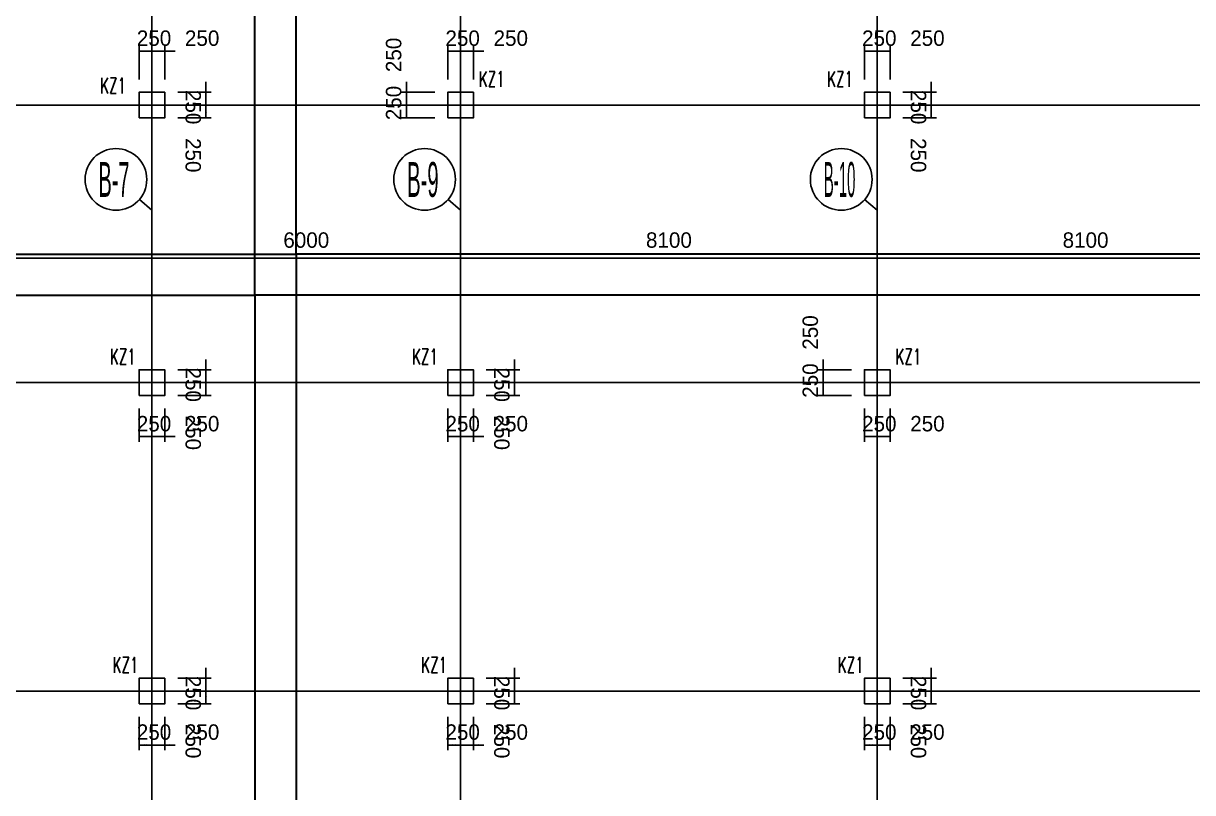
# Model space of a CAD drawing. Extents: x 387171 to 699106, y 11966 to 245688.
# Drawn here: x 530258 to 552989, y 136712 to 151678 of the extents above; entities that cross this region are included whole.
import ezdxf

# ---------------------------------------------------------------- set-up
doc = ezdxf.new("R2010")
doc.units = 0
doc.header["$LTSCALE"] = 100
doc.header["$MEASUREMENT"] = 0
for name, color, linetype in [('COLU', 7, 'Continuous'), ('DIM', 3, 'Continuous'), ('DOTE', 253, 'Continuous'), ('h后浇带', 51, 'Continuous'), ('L-AXIS', 3, 'Continuous'), ('NUM', 7, 'Continuous')]:
    doc.layers.add(name, color=color, linetype=linetype)
doc.styles.add('hztxt', font='hztxt')
doc.styles.get("Standard").update_dxf_attribs({"font": 'standard'})
doc.dimstyles.get("Standard").update_dxf_attribs({"dimtxt": 300, "dimasz": 100, "dimexe": 100, "dimexo": 250, "dimgap": 100, "dimtad": 0, "dimtoh": 1, "dimdec": 0, "dimdsep": 46, "dimcen": 0.09, "dimclrt": 7, "dimadec": 0, "dimazin": 0, "dimtfac": 1, "dimtdec": 4, "dimtofl": 0, "dimtmove": 0, "dimatfit": 3, "dimfxl": 1, "dimtolj": 1, "dimtzin": 0, "dimarcsym": 0})

# ---------------------------------------------------------------- blocks, each defined once
blk = doc.blocks.new('_AXISO')
blk.add_circle((0, 0), 0.5)
blk = doc.blocks.new('*D3218')
at = {"layer": 'L-AXIS', "color": 0, "linetype": 'ByBlock', "lineweight": -2}
for p, q in [((538758, 146608), (538758, 147210)), ((538758, 147110), (546858, 147110)), ((546858, 146608), (546858, 147210))]:
    blk.add_line(p, q, dxfattribs=at)
for points in [[(538758, 147110), (538858, 147126), (538858, 147093)], [(546858, 147110), (546758, 147093), (546758, 147126)]]:
    blk.add_solid(points, dxfattribs=at)
at = {"layer": 'L-AXIS', "color": 7, "linetype": 'Continuous', "lineweight": -2, "insert": (542808, 147460), "char_height": 300, "width": 775, "attachment_point": 5, "style": 'hztxt'}
blk.add_mtext('8100', dxfattribs=at)
blk = doc.blocks.new('*D1190')
at = {"layer": 'L-AXIS', "color": 0, "linetype": 'ByBlock', "lineweight": -2}
for p, q in [((524658, 146608), (524658, 147210)), ((524658, 147110), (532758, 147110)), ((532758, 146608), (532758, 147210))]:
    blk.add_line(p, q, dxfattribs=at)
for points in [[(524658, 147110), (524758, 147126), (524758, 147093)], [(532758, 147110), (532658, 147093), (532658, 147126)]]:
    blk.add_solid(points, dxfattribs=at)
at = {"layer": 'L-AXIS', "color": 7, "linetype": 'Continuous', "lineweight": -2, "insert": (528708, 147460), "char_height": 300, "width": 775, "attachment_point": 5, "style": 'hztxt'}
blk.add_mtext('8100', dxfattribs=at)
blk = doc.blocks.new('*D1430')
at = {"layer": 'L-AXIS', "color": 0, "linetype": 'ByBlock', "lineweight": -2}
for p, q in [((532758, 146608), (532758, 147210)), ((532758, 147110), (538758, 147110)), ((538758, 146608), (538758, 147210))]:
    blk.add_line(p, q, dxfattribs=at)
for points in [[(532758, 147110), (532858, 147126), (532858, 147093)], [(538758, 147110), (538658, 147093), (538658, 147126)]]:
    blk.add_solid(points, dxfattribs=at)
at = {"layer": 'L-AXIS', "color": 7, "linetype": 'Continuous', "lineweight": -2, "insert": (535758, 147460), "char_height": 300, "width": 770, "attachment_point": 5, "style": 'hztxt'}
blk.add_mtext('6000', dxfattribs=at)
blk = doc.blocks.new('*D3388')
at = {"layer": 'L-AXIS', "color": 0, "linetype": 'ByBlock', "lineweight": -2}
for p, q in [((546858, 146608), (546858, 147210)), ((546858, 147110), (554958, 147110)), ((554958, 146608), (554958, 147210))]:
    blk.add_line(p, q, dxfattribs=at)
for points in [[(546858, 147110), (546958, 147126), (546958, 147093)], [(554958, 147110), (554858, 147093), (554858, 147126)]]:
    blk.add_solid(points, dxfattribs=at)
at = {"layer": 'L-AXIS', "color": 7, "linetype": 'Continuous', "lineweight": -2, "insert": (550908, 147460), "char_height": 300, "width": 775, "attachment_point": 5, "style": 'hztxt'}
blk.add_mtext('8100', dxfattribs=at)
blk = doc.blocks.new('*D291')
at = {"layer": 'DIM', "color": 0, "linetype": 'ByBlock', "lineweight": -2}
for p, q in [((532508, 150588), (532508, 151238)), ((532758, 150588), (532758, 151238)), ((532508, 151138), (532758, 151138))]:
    blk.add_line(p, q, dxfattribs=at)
for points in [[(532508, 151138), (532608, 151155), (532608, 151121)], [(532758, 151138), (532658, 151121), (532658, 151155)]]:
    blk.add_solid(points, dxfattribs=at)
at = {"layer": 'DIM', "color": 7, "linetype": 'Continuous', "lineweight": -2, "insert": (532798, 151388), "char_height": 300, "width": 566.67, "attachment_point": 5, "style": 'hztxt'}
blk.add_mtext('250', dxfattribs=at)
blk = doc.blocks.new('*D758')
at = {"layer": 'DIM', "color": 0, "linetype": 'ByBlock', "lineweight": -2}
for p, q in [((532758, 150588), (532758, 151238)), ((533008, 150588), (533008, 151238)), ((532558, 151138), (533208, 151138))]:
    blk.add_line(p, q, dxfattribs=at)
for points in [[(532758, 151138), (532658, 151121), (532658, 151155)], [(533008, 151138), (533108, 151155), (533108, 151121)]]:
    blk.add_solid(points, dxfattribs=at)
at = {"layer": 'DIM', "color": 7, "linetype": 'Continuous', "lineweight": -2, "insert": (533734, 151388), "char_height": 300, "width": 566.67, "attachment_point": 5, "style": 'hztxt'}
blk.add_mtext('250', dxfattribs=at)
blk = doc.blocks.new('*D1022')
at = {"layer": 'DIM', "color": 0, "linetype": 'ByBlock', "lineweight": -2}
for p, q in [((533258, 150088), (533908, 150088)), ((533808, 149838), (533808, 150088)), ((533258, 149838), (533908, 149838))]:
    blk.add_line(p, q, dxfattribs=at)
for points in [[(533808, 150088), (533825, 149988), (533791, 149988)], [(533808, 149838), (533791, 149938), (533825, 149938)]]:
    blk.add_solid(points, dxfattribs=at)
at = {"layer": 'DIM', "color": 7, "linetype": 'Continuous', "lineweight": -2, "insert": (533558, 149112), "char_height": 300, "width": 566.67, "attachment_point": 5, "rotation": 270, "style": 'hztxt'}
blk.add_mtext('250', dxfattribs=at)
blk = doc.blocks.new('*D3430')
at = {"layer": 'DIM', "color": 0, "linetype": 'ByBlock', "lineweight": -2}
for p, q in [((533808, 149888), (533808, 150538)), ((533258, 150338), (533908, 150338)), ((533258, 150088), (533908, 150088))]:
    blk.add_line(p, q, dxfattribs=at)
for points in [[(533808, 150338), (533791, 150438), (533825, 150438)], [(533808, 150088), (533825, 149988), (533791, 149988)]]:
    blk.add_solid(points, dxfattribs=at)
at = {"layer": 'DIM', "color": 7, "linetype": 'Continuous', "lineweight": -2, "insert": (533558, 150048), "char_height": 300, "width": 566.67, "attachment_point": 5, "rotation": 270, "style": 'hztxt'}
blk.add_mtext('250', dxfattribs=at)
blk = doc.blocks.new('*D777')
at = {"layer": 'DIM', "color": 0, "linetype": 'ByBlock', "lineweight": -2}
for p, q in [((532508, 144188), (532508, 143538)), ((532758, 144188), (532758, 143538)), ((532508, 143638), (532758, 143638))]:
    blk.add_line(p, q, dxfattribs=at)
for points in [[(532508, 143638), (532608, 143655), (532608, 143621)], [(532758, 143638), (532658, 143621), (532658, 143655)]]:
    blk.add_solid(points, dxfattribs=at)
at = {"layer": 'DIM', "color": 7, "linetype": 'Continuous', "lineweight": -2, "insert": (532798, 143888), "char_height": 300, "width": 566.67, "attachment_point": 5, "style": 'hztxt'}
blk.add_mtext('250', dxfattribs=at)
blk = doc.blocks.new('*D1004')
at = {"layer": 'DIM', "color": 0, "linetype": 'ByBlock', "lineweight": -2}
for p, q in [((532758, 144188), (532758, 143538)), ((533008, 144188), (533008, 143538)), ((532558, 143638), (533208, 143638))]:
    blk.add_line(p, q, dxfattribs=at)
for points in [[(532758, 143638), (532658, 143621), (532658, 143655)], [(533008, 143638), (533108, 143655), (533108, 143621)]]:
    blk.add_solid(points, dxfattribs=at)
at = {"layer": 'DIM', "color": 7, "linetype": 'Continuous', "lineweight": -2, "insert": (533734, 143888), "char_height": 300, "width": 566.67, "attachment_point": 5, "style": 'hztxt'}
blk.add_mtext('250', dxfattribs=at)
blk = doc.blocks.new('*D3458')
at = {"layer": 'DIM', "color": 0, "linetype": 'ByBlock', "lineweight": -2}
for p, q in [((533258, 144688), (533908, 144688)), ((533808, 144438), (533808, 144688)), ((533258, 144438), (533908, 144438))]:
    blk.add_line(p, q, dxfattribs=at)
for points in [[(533808, 144688), (533825, 144588), (533791, 144588)], [(533808, 144438), (533791, 144538), (533825, 144538)]]:
    blk.add_solid(points, dxfattribs=at)
at = {"layer": 'DIM', "color": 7, "linetype": 'Continuous', "lineweight": -2, "insert": (533558, 143712), "char_height": 300, "width": 566.67, "attachment_point": 5, "rotation": 270, "style": 'hztxt'}
blk.add_mtext('250', dxfattribs=at)
blk = doc.blocks.new('*D3408')
at = {"layer": 'DIM', "color": 0, "linetype": 'ByBlock', "lineweight": -2}
for p, q in [((533808, 144488), (533808, 145138)), ((533258, 144938), (533908, 144938)), ((533258, 144688), (533908, 144688))]:
    blk.add_line(p, q, dxfattribs=at)
for points in [[(533808, 144938), (533791, 145038), (533825, 145038)], [(533808, 144688), (533825, 144588), (533791, 144588)]]:
    blk.add_solid(points, dxfattribs=at)
at = {"layer": 'DIM', "color": 7, "linetype": 'Continuous', "lineweight": -2, "insert": (533558, 144648), "char_height": 300, "width": 566.67, "attachment_point": 5, "rotation": 270, "style": 'hztxt'}
blk.add_mtext('250', dxfattribs=at)
blk = doc.blocks.new('*D2202')
at = {"layer": 'DIM', "color": 0, "linetype": 'ByBlock', "lineweight": -2}
for p, q in [((532508, 138188), (532508, 137538)), ((532758, 138188), (532758, 137538)), ((532508, 137638), (532758, 137638))]:
    blk.add_line(p, q, dxfattribs=at)
for points in [[(532508, 137638), (532608, 137655), (532608, 137621)], [(532758, 137638), (532658, 137621), (532658, 137655)]]:
    blk.add_solid(points, dxfattribs=at)
at = {"layer": 'DIM', "color": 7, "linetype": 'Continuous', "lineweight": -2, "insert": (532798, 137888), "char_height": 300, "width": 566.67, "attachment_point": 5, "style": 'hztxt'}
blk.add_mtext('250', dxfattribs=at)
blk = doc.blocks.new('*D2432')
at = {"layer": 'DIM', "color": 0, "linetype": 'ByBlock', "lineweight": -2}
for p, q in [((532758, 138188), (532758, 137538)), ((533008, 138188), (533008, 137538)), ((532558, 137638), (533208, 137638))]:
    blk.add_line(p, q, dxfattribs=at)
for points in [[(532758, 137638), (532658, 137621), (532658, 137655)], [(533008, 137638), (533108, 137655), (533108, 137621)]]:
    blk.add_solid(points, dxfattribs=at)
at = {"layer": 'DIM', "color": 7, "linetype": 'Continuous', "lineweight": -2, "insert": (533734, 137888), "char_height": 300, "width": 566.67, "attachment_point": 5, "style": 'hztxt'}
blk.add_mtext('250', dxfattribs=at)
blk = doc.blocks.new('*D2378')
at = {"layer": 'DIM', "color": 0, "linetype": 'ByBlock', "lineweight": -2}
for p, q in [((533258, 138688), (533908, 138688)), ((533808, 138438), (533808, 138688)), ((533258, 138438), (533908, 138438))]:
    blk.add_line(p, q, dxfattribs=at)
for points in [[(533808, 138688), (533825, 138588), (533791, 138588)], [(533808, 138438), (533791, 138538), (533825, 138538)]]:
    blk.add_solid(points, dxfattribs=at)
at = {"layer": 'DIM', "color": 7, "linetype": 'Continuous', "lineweight": -2, "insert": (533558, 137712), "char_height": 300, "width": 566.67, "attachment_point": 5, "rotation": 270, "style": 'hztxt'}
blk.add_mtext('250', dxfattribs=at)
blk = doc.blocks.new('*D2611')
at = {"layer": 'DIM', "color": 0, "linetype": 'ByBlock', "lineweight": -2}
for p, q in [((533808, 138488), (533808, 139138)), ((533258, 138938), (533908, 138938)), ((533258, 138688), (533908, 138688))]:
    blk.add_line(p, q, dxfattribs=at)
for points in [[(533808, 138938), (533791, 139038), (533825, 139038)], [(533808, 138688), (533825, 138588), (533791, 138588)]]:
    blk.add_solid(points, dxfattribs=at)
at = {"layer": 'DIM', "color": 7, "linetype": 'Continuous', "lineweight": -2, "insert": (533558, 138648), "char_height": 300, "width": 566.67, "attachment_point": 5, "rotation": 270, "style": 'hztxt'}
blk.add_mtext('250', dxfattribs=at)
blk = doc.blocks.new('*D2876')
at = {"layer": 'DIM', "color": 0, "linetype": 'ByBlock', "lineweight": -2}
for p, q in [((537708, 150538), (537708, 149888)), ((538258, 150338), (537608, 150338)), ((538258, 150088), (537608, 150088))]:
    blk.add_line(p, q, dxfattribs=at)
for points in [[(537708, 150338), (537691, 150438), (537725, 150438)], [(537708, 150088), (537725, 149988), (537691, 149988)]]:
    blk.add_solid(points, dxfattribs=at)
at = {"layer": 'DIM', "color": 7, "linetype": 'Continuous', "lineweight": -2, "insert": (537458, 151064), "char_height": 300, "width": 566.67, "attachment_point": 5, "rotation": 90, "style": 'hztxt'}
blk.add_mtext('250', dxfattribs=at)
blk = doc.blocks.new('*D2823')
at = {"layer": 'DIM', "color": 0, "linetype": 'ByBlock', "lineweight": -2}
for p, q in [((538258, 150088), (537608, 150088)), ((537708, 150088), (537708, 149838)), ((538258, 149838), (537608, 149838))]:
    blk.add_line(p, q, dxfattribs=at)
for points in [[(537708, 150088), (537725, 149988), (537691, 149988)], [(537708, 149838), (537691, 149938), (537725, 149938)]]:
    blk.add_solid(points, dxfattribs=at)
at = {"layer": 'DIM', "color": 7, "linetype": 'Continuous', "lineweight": -2, "insert": (537458, 150128), "char_height": 300, "width": 566.67, "attachment_point": 5, "rotation": 90, "style": 'hztxt'}
blk.add_mtext('250', dxfattribs=at)
blk = doc.blocks.new('*D3072')
at = {"layer": 'DIM', "color": 0, "linetype": 'ByBlock', "lineweight": -2}
for p, q in [((538508, 150588), (538508, 151238)), ((538758, 150588), (538758, 151238)), ((538508, 151138), (538758, 151138))]:
    blk.add_line(p, q, dxfattribs=at)
for points in [[(538508, 151138), (538608, 151155), (538608, 151121)], [(538758, 151138), (538658, 151121), (538658, 151155)]]:
    blk.add_solid(points, dxfattribs=at)
at = {"layer": 'DIM', "color": 7, "linetype": 'Continuous', "lineweight": -2, "insert": (538798, 151388), "char_height": 300, "width": 566.67, "attachment_point": 5, "style": 'hztxt'}
blk.add_mtext('250', dxfattribs=at)
blk = doc.blocks.new('*D3263')
at = {"layer": 'DIM', "color": 0, "linetype": 'ByBlock', "lineweight": -2}
for p, q in [((538758, 150588), (538758, 151238)), ((539008, 150588), (539008, 151238)), ((538558, 151138), (539208, 151138))]:
    blk.add_line(p, q, dxfattribs=at)
for points in [[(538758, 151138), (538658, 151121), (538658, 151155)], [(539008, 151138), (539108, 151155), (539108, 151121)]]:
    blk.add_solid(points, dxfattribs=at)
at = {"layer": 'DIM', "color": 7, "linetype": 'Continuous', "lineweight": -2, "insert": (539734, 151388), "char_height": 300, "width": 566.67, "attachment_point": 5, "style": 'hztxt'}
blk.add_mtext('250', dxfattribs=at)
blk = doc.blocks.new('*D1589')
at = {"layer": 'DIM', "color": 0, "linetype": 'ByBlock', "lineweight": -2}
for p, q in [((546608, 150588), (546608, 151238)), ((546858, 150588), (546858, 151238)), ((546608, 151138), (546858, 151138))]:
    blk.add_line(p, q, dxfattribs=at)
for points in [[(546608, 151138), (546708, 151155), (546708, 151121)], [(546858, 151138), (546758, 151121), (546758, 151155)]]:
    blk.add_solid(points, dxfattribs=at)
at = {"layer": 'DIM', "color": 7, "linetype": 'Continuous', "lineweight": -2, "insert": (546898, 151388), "char_height": 300, "width": 566.67, "attachment_point": 5, "style": 'hztxt'}
blk.add_mtext('250', dxfattribs=at)
blk = doc.blocks.new('*D1819')
at = {"layer": 'DIM', "color": 0, "linetype": 'ByBlock', "lineweight": -2}
for p, q in [((546858, 150588), (546858, 151238)), ((547108, 150588), (547108, 151238)), ((546858, 151138), (547108, 151138))]:
    blk.add_line(p, q, dxfattribs=at)
for points in [[(546858, 151138), (546958, 151155), (546958, 151121)], [(547108, 151138), (547008, 151121), (547008, 151155)]]:
    blk.add_solid(points, dxfattribs=at)
at = {"layer": 'DIM', "color": 7, "linetype": 'Continuous', "lineweight": -2, "insert": (547834, 151388), "char_height": 300, "width": 566.67, "attachment_point": 5, "style": 'hztxt'}
blk.add_mtext('250', dxfattribs=at)
blk = doc.blocks.new('*D2085')
at = {"layer": 'DIM', "color": 0, "linetype": 'ByBlock', "lineweight": -2}
for p, q in [((547358, 150088), (548008, 150088)), ((547908, 149838), (547908, 150088)), ((547358, 149838), (548008, 149838))]:
    blk.add_line(p, q, dxfattribs=at)
for points in [[(547908, 150088), (547925, 149988), (547891, 149988)], [(547908, 149838), (547891, 149938), (547925, 149938)]]:
    blk.add_solid(points, dxfattribs=at)
at = {"layer": 'DIM', "color": 7, "linetype": 'Continuous', "lineweight": -2, "insert": (547658, 149112), "char_height": 300, "width": 566.67, "attachment_point": 5, "rotation": 270, "style": 'hztxt'}
blk.add_mtext('250', dxfattribs=at)
blk = doc.blocks.new('*D2022')
at = {"layer": 'DIM', "color": 0, "linetype": 'ByBlock', "lineweight": -2}
for p, q in [((547908, 149888), (547908, 150538)), ((547358, 150338), (548008, 150338)), ((547358, 150088), (548008, 150088))]:
    blk.add_line(p, q, dxfattribs=at)
for points in [[(547908, 150338), (547891, 150438), (547925, 150438)], [(547908, 150088), (547925, 149988), (547891, 149988)]]:
    blk.add_solid(points, dxfattribs=at)
at = {"layer": 'DIM', "color": 7, "linetype": 'Continuous', "lineweight": -2, "insert": (547658, 150048), "char_height": 300, "width": 566.67, "attachment_point": 5, "rotation": 270, "style": 'hztxt'}
blk.add_mtext('250', dxfattribs=at)
blk = doc.blocks.new('*D1834')
at = {"layer": 'DIM', "color": 0, "linetype": 'ByBlock', "lineweight": -2}
for p, q in [((538508, 144188), (538508, 143538)), ((538758, 144188), (538758, 143538)), ((538508, 143638), (538758, 143638))]:
    blk.add_line(p, q, dxfattribs=at)
for points in [[(538508, 143638), (538608, 143655), (538608, 143621)], [(538758, 143638), (538658, 143621), (538658, 143655)]]:
    blk.add_solid(points, dxfattribs=at)
at = {"layer": 'DIM', "color": 7, "linetype": 'Continuous', "lineweight": -2, "insert": (538798, 143888), "char_height": 300, "width": 566.67, "attachment_point": 5, "style": 'hztxt'}
blk.add_mtext('250', dxfattribs=at)
blk = doc.blocks.new('*D2068')
at = {"layer": 'DIM', "color": 0, "linetype": 'ByBlock', "lineweight": -2}
for p, q in [((538758, 144188), (538758, 143538)), ((539008, 144188), (539008, 143538)), ((538558, 143638), (539208, 143638))]:
    blk.add_line(p, q, dxfattribs=at)
for points in [[(538758, 143638), (538658, 143621), (538658, 143655)], [(539008, 143638), (539108, 143655), (539108, 143621)]]:
    blk.add_solid(points, dxfattribs=at)
at = {"layer": 'DIM', "color": 7, "linetype": 'Continuous', "lineweight": -2, "insert": (539734, 143888), "char_height": 300, "width": 566.67, "attachment_point": 5, "style": 'hztxt'}
blk.add_mtext('250', dxfattribs=at)
blk = doc.blocks.new('*D2036')
at = {"layer": 'DIM', "color": 0, "linetype": 'ByBlock', "lineweight": -2}
for p, q in [((539258, 144688), (539908, 144688)), ((539808, 144438), (539808, 144688)), ((539258, 144438), (539908, 144438))]:
    blk.add_line(p, q, dxfattribs=at)
for points in [[(539808, 144688), (539825, 144588), (539791, 144588)], [(539808, 144438), (539791, 144538), (539825, 144538)]]:
    blk.add_solid(points, dxfattribs=at)
at = {"layer": 'DIM', "color": 7, "linetype": 'Continuous', "lineweight": -2, "insert": (539558, 143712), "char_height": 300, "width": 566.67, "attachment_point": 5, "rotation": 270, "style": 'hztxt'}
blk.add_mtext('250', dxfattribs=at)
blk = doc.blocks.new('*D2256')
at = {"layer": 'DIM', "color": 0, "linetype": 'ByBlock', "lineweight": -2}
for p, q in [((539808, 144488), (539808, 145138)), ((539258, 144938), (539908, 144938)), ((539258, 144688), (539908, 144688))]:
    blk.add_line(p, q, dxfattribs=at)
for points in [[(539808, 144938), (539791, 145038), (539825, 145038)], [(539808, 144688), (539825, 144588), (539791, 144588)]]:
    blk.add_solid(points, dxfattribs=at)
at = {"layer": 'DIM', "color": 7, "linetype": 'Continuous', "lineweight": -2, "insert": (539558, 144648), "char_height": 300, "width": 566.67, "attachment_point": 5, "rotation": 270, "style": 'hztxt'}
blk.add_mtext('250', dxfattribs=at)
blk = doc.blocks.new('*D249')
at = {"layer": 'DIM', "color": 0, "linetype": 'ByBlock', "lineweight": -2}
for p, q in [((545808, 145138), (545808, 144488)), ((546358, 144938), (545708, 144938)), ((546358, 144688), (545708, 144688))]:
    blk.add_line(p, q, dxfattribs=at)
for points in [[(545808, 144938), (545791, 145038), (545825, 145038)], [(545808, 144688), (545825, 144588), (545791, 144588)]]:
    blk.add_solid(points, dxfattribs=at)
at = {"layer": 'DIM', "color": 7, "linetype": 'Continuous', "lineweight": -2, "insert": (545558, 145664), "char_height": 300, "width": 566.67, "attachment_point": 5, "rotation": 90, "style": 'hztxt'}
blk.add_mtext('250', dxfattribs=at)
blk = doc.blocks.new('*D728')
at = {"layer": 'DIM', "color": 0, "linetype": 'ByBlock', "lineweight": -2}
for p, q in [((546358, 144688), (545708, 144688)), ((545808, 144688), (545808, 144438)), ((546358, 144438), (545708, 144438))]:
    blk.add_line(p, q, dxfattribs=at)
for points in [[(545808, 144688), (545825, 144588), (545791, 144588)], [(545808, 144438), (545791, 144538), (545825, 144538)]]:
    blk.add_solid(points, dxfattribs=at)
at = {"layer": 'DIM', "color": 7, "linetype": 'Continuous', "lineweight": -2, "insert": (545558, 144728), "char_height": 300, "width": 566.67, "attachment_point": 5, "rotation": 90, "style": 'hztxt'}
blk.add_mtext('250', dxfattribs=at)
blk = doc.blocks.new('*D989')
at = {"layer": 'DIM', "color": 0, "linetype": 'ByBlock', "lineweight": -2}
for p, q in [((546608, 144188), (546608, 143538)), ((546858, 144188), (546858, 143538)), ((546608, 143638), (546858, 143638))]:
    blk.add_line(p, q, dxfattribs=at)
for points in [[(546608, 143638), (546708, 143655), (546708, 143621)], [(546858, 143638), (546758, 143621), (546758, 143655)]]:
    blk.add_solid(points, dxfattribs=at)
at = {"layer": 'DIM', "color": 7, "linetype": 'Continuous', "lineweight": -2, "insert": (546898, 143888), "char_height": 300, "width": 566.67, "attachment_point": 5, "style": 'hztxt'}
blk.add_mtext('250', dxfattribs=at)
blk = doc.blocks.new('*D1223')
at = {"layer": 'DIM', "color": 0, "linetype": 'ByBlock', "lineweight": -2}
for p, q in [((546858, 144188), (546858, 143538)), ((547108, 144188), (547108, 143538)), ((546858, 143638), (547108, 143638))]:
    blk.add_line(p, q, dxfattribs=at)
for points in [[(546858, 143638), (546958, 143655), (546958, 143621)], [(547108, 143638), (547008, 143621), (547008, 143655)]]:
    blk.add_solid(points, dxfattribs=at)
at = {"layer": 'DIM', "color": 7, "linetype": 'Continuous', "lineweight": -2, "insert": (547834, 143888), "char_height": 300, "width": 566.67, "attachment_point": 5, "style": 'hztxt'}
blk.add_mtext('250', dxfattribs=at)
blk = doc.blocks.new('*D3099')
at = {"layer": 'DIM', "color": 0, "linetype": 'ByBlock', "lineweight": -2}
for p, q in [((538508, 138188), (538508, 137538)), ((538758, 138188), (538758, 137538)), ((538508, 137638), (538758, 137638))]:
    blk.add_line(p, q, dxfattribs=at)
for points in [[(538508, 137638), (538608, 137655), (538608, 137621)], [(538758, 137638), (538658, 137621), (538658, 137655)]]:
    blk.add_solid(points, dxfattribs=at)
at = {"layer": 'DIM', "color": 7, "linetype": 'Continuous', "lineweight": -2, "insert": (538798, 137888), "char_height": 300, "width": 566.67, "attachment_point": 5, "style": 'hztxt'}
blk.add_mtext('250', dxfattribs=at)
blk = doc.blocks.new('*D3547')
at = {"layer": 'DIM', "color": 0, "linetype": 'ByBlock', "lineweight": -2}
for p, q in [((538758, 138188), (538758, 137538)), ((539008, 138188), (539008, 137538)), ((538558, 137638), (539208, 137638))]:
    blk.add_line(p, q, dxfattribs=at)
for points in [[(538758, 137638), (538658, 137621), (538658, 137655)], [(539008, 137638), (539108, 137655), (539108, 137621)]]:
    blk.add_solid(points, dxfattribs=at)
at = {"layer": 'DIM', "color": 7, "linetype": 'Continuous', "lineweight": -2, "insert": (539734, 137888), "char_height": 300, "width": 566.67, "attachment_point": 5, "style": 'hztxt'}
blk.add_mtext('250', dxfattribs=at)
blk = doc.blocks.new('*D1632')
at = {"layer": 'DIM', "color": 0, "linetype": 'ByBlock', "lineweight": -2}
for p, q in [((539258, 138688), (539908, 138688)), ((539808, 138438), (539808, 138688)), ((539258, 138438), (539908, 138438))]:
    blk.add_line(p, q, dxfattribs=at)
for points in [[(539808, 138688), (539825, 138588), (539791, 138588)], [(539808, 138438), (539791, 138538), (539825, 138538)]]:
    blk.add_solid(points, dxfattribs=at)
at = {"layer": 'DIM', "color": 7, "linetype": 'Continuous', "lineweight": -2, "insert": (539558, 137712), "char_height": 300, "width": 566.67, "attachment_point": 5, "rotation": 270, "style": 'hztxt'}
blk.add_mtext('250', dxfattribs=at)
blk = doc.blocks.new('*D1852')
at = {"layer": 'DIM', "color": 0, "linetype": 'ByBlock', "lineweight": -2}
for p, q in [((539808, 138488), (539808, 139138)), ((539258, 138938), (539908, 138938)), ((539258, 138688), (539908, 138688))]:
    blk.add_line(p, q, dxfattribs=at)
for points in [[(539808, 138938), (539791, 139038), (539825, 139038)], [(539808, 138688), (539825, 138588), (539791, 138588)]]:
    blk.add_solid(points, dxfattribs=at)
at = {"layer": 'DIM', "color": 7, "linetype": 'Continuous', "lineweight": -2, "insert": (539558, 138648), "char_height": 300, "width": 566.67, "attachment_point": 5, "rotation": 270, "style": 'hztxt'}
blk.add_mtext('250', dxfattribs=at)
blk = doc.blocks.new('*D1830')
at = {"layer": 'DIM', "color": 0, "linetype": 'ByBlock', "lineweight": -2}
for p, q in [((546608, 138188), (546608, 137538)), ((546858, 138188), (546858, 137538)), ((546608, 137638), (546858, 137638))]:
    blk.add_line(p, q, dxfattribs=at)
for points in [[(546608, 137638), (546708, 137655), (546708, 137621)], [(546858, 137638), (546758, 137621), (546758, 137655)]]:
    blk.add_solid(points, dxfattribs=at)
at = {"layer": 'DIM', "color": 7, "linetype": 'Continuous', "lineweight": -2, "insert": (546898, 137888), "char_height": 300, "width": 566.67, "attachment_point": 5, "style": 'hztxt'}
blk.add_mtext('250', dxfattribs=at)
blk = doc.blocks.new('*D2056')
at = {"layer": 'DIM', "color": 0, "linetype": 'ByBlock', "lineweight": -2}
for p, q in [((546858, 138188), (546858, 137538)), ((547108, 138188), (547108, 137538)), ((546858, 137638), (547108, 137638))]:
    blk.add_line(p, q, dxfattribs=at)
for points in [[(546858, 137638), (546958, 137655), (546958, 137621)], [(547108, 137638), (547008, 137621), (547008, 137655)]]:
    blk.add_solid(points, dxfattribs=at)
at = {"layer": 'DIM', "color": 7, "linetype": 'Continuous', "lineweight": -2, "insert": (547834, 137888), "char_height": 300, "width": 566.67, "attachment_point": 5, "style": 'hztxt'}
blk.add_mtext('250', dxfattribs=at)
blk = doc.blocks.new('*D2310')
at = {"layer": 'DIM', "color": 0, "linetype": 'ByBlock', "lineweight": -2}
for p, q in [((547358, 138688), (548008, 138688)), ((547908, 138438), (547908, 138688)), ((547358, 138438), (548008, 138438))]:
    blk.add_line(p, q, dxfattribs=at)
for points in [[(547908, 138688), (547925, 138588), (547891, 138588)], [(547908, 138438), (547891, 138538), (547925, 138538)]]:
    blk.add_solid(points, dxfattribs=at)
at = {"layer": 'DIM', "color": 7, "linetype": 'Continuous', "lineweight": -2, "insert": (547658, 137712), "char_height": 300, "width": 566.67, "attachment_point": 5, "rotation": 270, "style": 'hztxt'}
blk.add_mtext('250', dxfattribs=at)
blk = doc.blocks.new('*D514')
at = {"layer": 'DIM', "color": 0, "linetype": 'ByBlock', "lineweight": -2}
for p, q in [((547908, 138488), (547908, 139138)), ((547358, 138938), (548008, 138938)), ((547358, 138688), (548008, 138688))]:
    blk.add_line(p, q, dxfattribs=at)
for points in [[(547908, 138938), (547891, 139038), (547925, 139038)], [(547908, 138688), (547925, 138588), (547891, 138588)]]:
    blk.add_solid(points, dxfattribs=at)
at = {"layer": 'DIM', "color": 7, "linetype": 'Continuous', "lineweight": -2, "insert": (547658, 138648), "char_height": 300, "width": 566.67, "attachment_point": 5, "rotation": 270, "style": 'hztxt'}
blk.add_mtext('250', dxfattribs=at)
blk = doc.blocks.new('后浇带现场')
at = {"color": 6, "lineweight": 30}
for points in [[(760007, 730049), (760007, 673430), (717757, 673430), (717757, 730049)], [(759207, 730049), (759207, 674230), (718557, 674230), (718557, 730049)], [(662200, 674230), (718557, 674230), (718557, 624270), (707583, 624270), (707286, 620897), (700215, 616964), (698139, 620873), (664797, 619534)], [(662200, 673430), (717757, 673430), (717757, 625070), (706851, 625070), (706526, 621390), (700538, 618060), (698609, 621692), (664765, 620333)]]:
    blk.add_lwpolyline(points, dxfattribs=at)
at = {"layer": 'h后浇带', "color": 1}
for p, q in [((717757, 685030), (717757, 664030)), ((718557, 685030), (718557, 651530)), ((662168, 674230), (787754, 674230)), ((662200, 673430), (787536, 673430))]:
    blk.add_line(p, q, dxfattribs=at)

msp = doc.modelspace()

# ---------------------------------------------------------------- linework, layer by layer
at = {"layer": 'COLU'}
for points in [[(532508.1, 149837.9), (533008.1, 149837.9), (533008.1, 150337.9), (532508.1, 150337.9)], [(538508.1, 149837.9), (539008.1, 149837.9), (539008.1, 150337.9), (538508.1, 150337.9)], [(546608.1, 149837.9), (547108.1, 149837.9), (547108.1, 150337.9), (546608.1, 150337.9)], [(532508.1, 144437.9), (533008.1, 144437.9), (533008.1, 144937.9), (532508.1, 144937.9)], [(538508.1, 144437.9), (539008.1, 144437.9), (539008.1, 144937.9), (538508.1, 144937.9)], [(546608.1, 144437.9), (547108.1, 144437.9), (547108.1, 144937.9), (546608.1, 144937.9)], [(532508.1, 138437.9), (533008.1, 138437.9), (533008.1, 138937.9), (532508.1, 138937.9)], [(538508.1, 138437.9), (539008.1, 138437.9), (539008.1, 138937.9), (538508.1, 138937.9)], [(546608.1, 138437.9), (547108.1, 138437.9), (547108.1, 138937.9), (546608.1, 138937.9)]]:
    msp.add_lwpolyline(points, close=True, dxfattribs=at)
at = {"layer": 'DOTE'}
for p, q in [((532758, 238913.1), (532758.2, 95505.2)), ((538758.1, 238913.1), (538758.1, 94087.9)), ((546858.1, 210429.3), (546858.1, 94087.9)), ((491246.2, 150087.9), (605563.5, 150087.9)), ((491462.9, 144687.9), (604647.2, 144687.9)), ((491703.8, 138687.9), (593508.1, 138687.9))]:
    msp.add_line(p, q, dxfattribs=at)
at = {"layer": 'L-AXIS'}
for p, q in [((532758.1, 148041.3), (532513.5, 148250.7)), ((538758.1, 148041.3), (538513.6, 148250.8)), ((546858.1, 148041.3), (546613.6, 148250.8)), ((532758.1, 148041.3), (532758.1, 146357.9)), ((538758.1, 148041.3), (538758.1, 146357.9)), ((546858.1, 148041.3), (546858.1, 146357.9))]:
    msp.add_line(p, q, dxfattribs=at)

# ---------------------------------------------------------------- block references
at = {"color": 3, "lineweight": 30}
msp.add_blockref('后浇带现场', (-182998.7, -527042.1), dxfattribs=at)
at = {"layer": 'L-AXIS'}
ref = msp.add_blockref('_AXISO', (532058.1, 148641.3), dxfattribs=dict(at, xscale=1199.999999999997, yscale=1200, rotation=359.9996457873818))
ref.add_attrib('A', 'B-7', (531718.7, 148301.9), dxfattribs={"height": 678.82, "style": 'hztxt', "width": 0.42623})
ref = msp.add_blockref('_AXISO', (538058.1, 148641.3), dxfattribs=dict(at, xscale=1199.999999999997, yscale=1200, rotation=359.9996457873818))
ref.add_attrib('A', 'B-9', (537718.7, 148301.9), dxfattribs={"height": 678.82, "style": 'hztxt', "width": 0.433333})
ref = msp.add_blockref('_AXISO', (546158.1, 148641.3), dxfattribs=dict(at, xscale=1199.999999999997, yscale=1200, rotation=359.9996457873818))
ref.add_attrib('A', 'B-10', (545818.7, 148301.9), dxfattribs={"height": 678.82, "style": 'hztxt', "width": 0.320988})

# ---------------------------------------------------------------- texts
at = {"layer": 'NUM', "color": 200, "width": 0.7}
for p in [(539114.1, 150444), (545885.6, 150444), (531752, 150316), (531942.9, 145044), (537815.6, 145044), (547214.1, 145044), (531994.4, 139044), (537994.4, 139044), (546094.4, 139044)]:
    msp.add_text('KZ1', height=300, dxfattribs=at).set_placement(p)

# ---------------------------------------------------------------- dimensions: what is measured, and where the dimension line sits
at = {"layer": 'DIM', "color": 200}
for p1, p2, distance, picture, middle in [((532508.1, 150337.9), (532758.1, 150337.9), 800, '*D291', (532290, 151387.9)), ((532758.1, 150337.9), (533008.1, 150337.9), 800, '*D758', (533226.1, 151387.9)), ((538508.1, 150337.9), (538758.1, 150337.9), 800, '*D3072', (538290, 151387.9)), ((538758.1, 150337.9), (539008.1, 150337.9), 800, '*D3263', (539226.1, 151387.9)), ((546608.1, 150337.9), (546858.1, 150337.9), 800, '*D1589', (546390, 151387.9)), ((546858.1, 150337.9), (547108.1, 150337.9), 800, '*D1819', (547326.1, 151387.9)), ((538508.1, 150337.9), (538508.1, 150087.9), -800, '*D2876', (537458.1, 150556)), ((533008.1, 150087.9), (533008.1, 150337.9), -800, '*D3430', (533558.1, 150556)), ((547108.1, 150087.9), (547108.1, 150337.9), -800, '*D2022', (547658.1, 150556)), ((538508.1, 150087.9), (538508.1, 149837.9), -800, '*D2823', (537458.1, 149619.9)), ((533008.1, 149837.9), (533008.1, 150087.9), -800, '*D1022', (533558.1, 149619.9)), ((547108.1, 149837.9), (547108.1, 150087.9), -800, '*D2085', (547658.1, 149619.9)), ((546608.1, 144937.9), (546608.1, 144687.9), -800, '*D249', (545558.1, 145156)), ((533008.1, 144687.9), (533008.1, 144937.9), -800, '*D3408', (533558.1, 145156)), ((539008.1, 144687.9), (539008.1, 144937.9), -800, '*D2256', (539558.1, 145156)), ((546608.1, 144687.9), (546608.1, 144437.9), -800, '*D728', (545558.1, 144219.9)), ((533008.1, 144437.9), (533008.1, 144687.9), -800, '*D3458', (533558.1, 144219.9)), ((539008.1, 144437.9), (539008.1, 144687.9), -800, '*D2036', (539558.1, 144219.9)), ((532508.1, 144437.9), (532758.1, 144437.9), -800, '*D777', (532290, 143887.9)), ((532758.1, 144437.9), (533008.1, 144437.9), -800, '*D1004', (533226.1, 143887.9)), ((538508.1, 144437.9), (538758.1, 144437.9), -800, '*D1834', (538290, 143887.9)), ((538758.1, 144437.9), (539008.1, 144437.9), -800, '*D2068', (539226.1, 143887.9)), ((546608.1, 144437.9), (546858.1, 144437.9), -800, '*D989', (546390, 143887.9)), ((546858.1, 144437.9), (547108.1, 144437.9), -800, '*D1223', (547326.1, 143887.9)), ((533008.1, 138687.9), (533008.1, 138937.9), -800, '*D2611', (533558.1, 139156)), ((539008.1, 138687.9), (539008.1, 138937.9), -800, '*D1852', (539558.1, 139156)), ((547108.1, 138687.9), (547108.1, 138937.9), -800, '*D514', (547658.1, 139156)), ((533008.1, 138437.9), (533008.1, 138687.9), -800, '*D2378', (533558.1, 138219.9)), ((539008.1, 138437.9), (539008.1, 138687.9), -800, '*D1632', (539558.1, 138219.9)), ((547108.1, 138437.9), (547108.1, 138687.9), -800, '*D2310', (547658.1, 138219.9)), ((532508.1, 138437.9), (532758.1, 138437.9), -800, '*D2202', (532290, 137887.9)), ((532758.1, 138437.9), (533008.1, 138437.9), -800, '*D2432', (533226.1, 137887.9)), ((538508.1, 138437.9), (538758.1, 138437.9), -800, '*D3099', (538290, 137887.9)), ((538758.1, 138437.9), (539008.1, 138437.9), -800, '*D3547', (539226.1, 137887.9)), ((546608.1, 138437.9), (546858.1, 138437.9), -800, '*D1830', (546390, 137887.9)), ((546858.1, 138437.9), (547108.1, 138437.9), -800, '*D2056', (547326.1, 137887.9))]:
    dim = msp.add_aligned_dim(p1=p1, p2=p2, distance=distance, dimstyle='Standard', dxfattribs=at)
    dim.commit()
    dim.dimension.update_dxf_attribs({"geometry": picture, "text_midpoint": middle})
at = {"layer": 'L-AXIS'}
for base, p1, p2, picture, middle in [((532758.1, 147109.6), (524658.1, 146357.9), (532758.1, 146357.9), '*D1190', (528708.1, 147459.6)), ((538758.1, 147109.6), (532758.1, 146357.9), (538758.1, 146357.9), '*D1430', (535758.1, 147459.6)), ((546858.1, 147109.6), (538758.1, 146357.9), (546858.1, 146357.9), '*D3218', (542808.1, 147459.6)), ((554958.1, 147109.6), (546858.1, 146357.9), (554958.1, 146357.9), '*D3388', (550908.1, 147459.6))]:
    dim = msp.add_linear_dim(base=base, p1=p1, p2=p2, dimstyle='Standard', dxfattribs=at)
    dim.commit()
    dim.dimension.update_dxf_attribs({"geometry": picture, "text_midpoint": middle})

doc.saveas('drawing.dxf')
